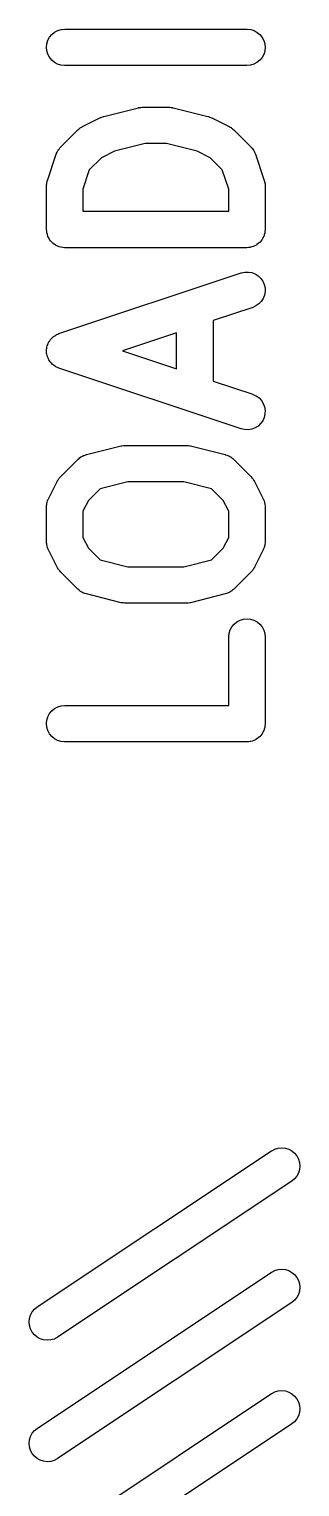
# Model space of a CAD drawing. Extents: x -13 to 127, y -89 to 15.
# Drawn here: x -12.58 to -10.35, y -49.83 to -37.82 of the extents above; entities that cross this region are included whole.
import ezdxf

# ---------------------------------------------------------------- set-up
doc = ezdxf.new("R2010")
doc.units = 0
doc.layers.add('BLACK', color=7, linetype='CONTINUOUS')

msp = doc.modelspace()

# ---------------------------------------------------------------- linework, layer by layer
at = {"layer": 'BLACK', "linetype": 'CONTINUOUS'}
for p, q in [((-12.3146, -37.8231), (-12.2854, -37.8203)), ((-12.2854, -37.8203), (-10.7854, -37.8203)), ((-10.7854, -37.8203), (-10.7833, -37.8203)), ((-10.7833, -37.8203), (-10.7542, -37.8236)), ((-12.4354, -37.9692), (-12.4324, -37.9401)), ((-12.4324, -37.9401), (-12.4237, -37.9122)), ((-12.4237, -37.9122), (-12.4098, -37.8864)), ((-12.4098, -37.8864), (-12.3911, -37.8638)), ((-12.3911, -37.8638), (-12.3684, -37.8453)), ((-12.3684, -37.8453), (-12.3426, -37.8316)), ((-12.3426, -37.8316), (-12.3146, -37.8231)), ((-10.7542, -37.8236), (-10.7263, -37.8324)), ((-10.7263, -37.8324), (-10.7007, -37.8465)), ((-10.7007, -37.8465), (-10.6783, -37.8653)), ((-10.6783, -37.8653), (-10.6599, -37.8882)), ((-10.6599, -37.8882), (-10.6463, -37.9141)), ((-10.6463, -37.9141), (-10.6381, -37.9422)), ((-10.6381, -37.9422), (-10.6354, -37.9713)), ((-12.4328, -37.9984), (-12.4354, -37.9692)), ((-12.4245, -38.0265), (-12.4328, -37.9984)), ((-12.4109, -38.0524), (-12.4245, -38.0265)), ((-12.3926, -38.0752), (-12.4109, -38.0524)), ((-10.6611, -38.0542), (-10.6797, -38.0767)), ((-10.6471, -38.0284), (-10.6611, -38.0542)), ((-10.6385, -38.0004), (-10.6471, -38.0284)), ((-10.6354, -37.9713), (-10.6385, -38.0004)), ((-12.3702, -38.0941), (-12.3926, -38.0752)), ((-12.3445, -38.1082), (-12.3702, -38.0941)), ((-12.3166, -38.117), (-12.3445, -38.1082)), ((-12.2875, -38.1203), (-12.3166, -38.117)), ((-12.2854, -38.1203), (-12.2875, -38.1203)), ((-10.7854, -38.1203), (-12.2854, -38.1203)), ((-10.7563, -38.1174), (-10.7854, -38.1203)), ((-10.7283, -38.109), (-10.7563, -38.1174)), ((-10.7024, -38.0952), (-10.7283, -38.109)), ((-10.6797, -38.0767), (-10.7024, -38.0952)), ((-11.9791, -38.5442), (-11.966, -38.5394)), ((-11.966, -38.5394), (-11.9653, -38.5393)), ((-11.9653, -38.5393), (-11.9647, -38.539)), ((-11.9647, -38.539), (-11.679, -38.4676)), ((-11.679, -38.4676), (-11.6769, -38.4671)), ((-11.6769, -38.4671), (-11.6743, -38.4668)), ((-11.6743, -38.4668), (-11.6717, -38.466)), ((-11.6717, -38.466), (-11.6598, -38.4648)), ((-11.6598, -38.4648), (-11.6479, -38.4632)), ((-11.6479, -38.4632), (-11.6452, -38.4634)), ((-11.6452, -38.4634), (-11.6426, -38.4631)), ((-11.6426, -38.4631), (-11.4283, -38.4631)), ((-11.4283, -38.4631), (-11.4262, -38.4632)), ((-11.4262, -38.4632), (-11.4235, -38.4635)), ((-11.4235, -38.4635), (-11.4209, -38.4633)), ((-11.4209, -38.4633), (-11.409, -38.4651)), ((-11.409, -38.4651), (-11.3971, -38.4664)), ((-11.3971, -38.4664), (-11.3945, -38.4672)), ((-11.3945, -38.4672), (-11.3919, -38.4676)), ((-11.3919, -38.4676), (-11.1062, -38.539)), ((-11.1062, -38.539), (-11.1042, -38.5396)), ((-11.1042, -38.5396), (-11.1035, -38.5398)), ((-11.1035, -38.5398), (-11.1028, -38.5399)), ((-11.1028, -38.5399), (-11.0898, -38.5449)), ((-12.3201, -38.7928), (-12.1772, -38.6499)), ((-12.1772, -38.6499), (-12.1757, -38.6485)), ((-12.1757, -38.6485), (-12.1691, -38.6432)), ((-12.1691, -38.6432), (-12.163, -38.6374)), ((-12.163, -38.6374), (-12.1577, -38.6341)), ((-12.1577, -38.6341), (-12.1528, -38.6302)), ((-12.1528, -38.6302), (-12.1454, -38.6263)), ((-12.1454, -38.6263), (-12.1382, -38.6218)), ((-12.1382, -38.6218), (-11.9954, -38.5504)), ((-11.9954, -38.5504), (-11.9935, -38.5495)), ((-11.9935, -38.5495), (-11.9928, -38.5492)), ((-11.9928, -38.5492), (-11.9922, -38.5489)), ((-11.9922, -38.5489), (-11.9791, -38.5442)), ((-11.0898, -38.5449), (-11.0767, -38.5498)), ((-11.0767, -38.5498), (-11.0761, -38.5502)), ((-11.0761, -38.5502), (-11.0755, -38.5504)), ((-11.0755, -38.5504), (-10.9326, -38.6218)), ((-10.9326, -38.6218), (-10.9308, -38.6228)), ((-10.9308, -38.6228), (-10.9237, -38.6274)), ((-10.9237, -38.6274), (-10.9163, -38.6314)), ((-10.9163, -38.6314), (-10.9114, -38.6353)), ((-10.9114, -38.6353), (-10.9062, -38.6387)), ((-10.9062, -38.6387), (-10.9002, -38.6446)), ((-10.9002, -38.6446), (-10.8936, -38.6499)), ((-10.8936, -38.6499), (-10.7508, -38.7928)), ((-11.6241, -38.7631), (-11.8759, -38.8261)), ((-11.4467, -38.7631), (-11.6241, -38.7631)), ((-11.1949, -38.8261), (-11.4467, -38.7631)), ((-12.4277, -39.0657), (-12.3563, -38.8514)), ((-12.3563, -38.8514), (-12.3556, -38.8494)), ((-12.3556, -38.8494), (-12.3538, -38.8454)), ((-12.3538, -38.8454), (-12.3525, -38.8412)), ((-12.3525, -38.8412), (-12.3476, -38.8322)), ((-12.3476, -38.8322), (-12.3433, -38.8229)), ((-12.3433, -38.8229), (-12.3407, -38.8193)), ((-12.3407, -38.8193), (-12.3386, -38.8154)), ((-12.3386, -38.8154), (-12.3321, -38.8075)), ((-12.3321, -38.8075), (-12.3261, -38.7992)), ((-12.3261, -38.7992), (-12.3229, -38.7962)), ((-12.3229, -38.7962), (-12.3201, -38.7928)), ((-11.9823, -38.8793), (-12.0829, -38.9799)), ((-11.8759, -38.8261), (-11.9823, -38.8793)), ((-11.0886, -38.8793), (-11.1949, -38.8261)), ((-10.988, -38.9799), (-11.0886, -38.8793)), ((-10.7508, -38.7928), (-10.7493, -38.7943)), ((-10.7493, -38.7943), (-10.7466, -38.7977)), ((-10.7466, -38.7977), (-10.7434, -38.8008)), ((-10.7434, -38.8008), (-10.7374, -38.8092)), ((-10.7374, -38.8092), (-10.7311, -38.8172)), ((-10.7311, -38.8172), (-10.729, -38.8211)), ((-10.729, -38.8211), (-10.7265, -38.8247)), ((-10.7265, -38.8247), (-10.7223, -38.834)), ((-10.7223, -38.834), (-10.7176, -38.8432)), ((-10.7176, -38.8432), (-10.7164, -38.8474)), ((-10.7164, -38.8474), (-10.7146, -38.8514)), ((-10.7146, -38.8514), (-10.6431, -39.0657)), ((-12.0829, -38.9799), (-12.1354, -39.1375)), ((-10.9354, -39.1375), (-10.988, -38.9799)), ((-12.4354, -39.111), (-12.4345, -39.1027)), ((-12.4354, -39.1131), (-12.4354, -39.111)), ((-12.4354, -39.4703), (-12.4354, -39.1131)), ((-12.4345, -39.1027), (-12.4342, -39.0943)), ((-12.4342, -39.0943), (-12.4328, -39.0882)), ((-12.4328, -39.0882), (-12.4322, -39.082)), ((-12.4322, -39.082), (-12.4296, -39.0739)), ((-12.4296, -39.0739), (-12.4277, -39.0657)), ((-12.1354, -39.1375), (-12.1354, -39.3203)), ((-10.9354, -39.3203), (-10.9354, -39.1375)), ((-10.6431, -39.0657), (-10.6425, -39.0677)), ((-10.6425, -39.0677), (-10.6407, -39.0759)), ((-10.6407, -39.0759), (-10.6383, -39.084)), ((-10.6383, -39.084), (-10.6377, -39.0902)), ((-10.6377, -39.0902), (-10.6364, -39.0963)), ((-10.6364, -39.0963), (-10.6362, -39.1048)), ((-10.6362, -39.1048), (-10.6354, -39.1131)), ((-10.6354, -39.1131), (-10.6354, -39.4703)), ((-12.1354, -39.3203), (-10.9354, -39.3203)), ((-12.434, -39.4843), (-12.4354, -39.4703)), ((-12.4328, -39.4984), (-12.434, -39.4843)), ((-12.4326, -39.4989), (-12.4328, -39.4984)), ((-12.4326, -39.4994), (-12.4326, -39.4989)), ((-12.4285, -39.5129), (-12.4326, -39.4994)), ((-10.6387, -39.5015), (-10.643, -39.5149)), ((-10.6386, -39.5009), (-10.6387, -39.5015)), ((-10.6385, -39.5004), (-10.6386, -39.5009)), ((-10.637, -39.4864), (-10.6385, -39.5004)), ((-10.6354, -39.4724), (-10.637, -39.4864)), ((-10.6354, -39.4703), (-10.6354, -39.4713)), ((-10.6354, -39.4713), (-10.6354, -39.4713)), ((-10.6354, -39.4713), (-10.6354, -39.4714)), ((-10.6354, -39.4714), (-10.6354, -39.4724)), ((-12.4245, -39.5265), (-12.4285, -39.5129)), ((-12.4243, -39.5269), (-12.4245, -39.5265)), ((-12.4241, -39.5274), (-12.4243, -39.5269)), ((-12.4175, -39.5399), (-12.4241, -39.5274)), ((-12.4109, -39.5524), (-12.4175, -39.5399)), ((-12.4106, -39.5528), (-12.4109, -39.5524)), ((-12.4104, -39.5533), (-12.4106, -39.5528)), ((-12.4015, -39.5642), (-12.4104, -39.5533)), ((-12.3926, -39.5752), (-12.4015, -39.5642)), ((-12.3922, -39.5756), (-12.3926, -39.5752)), ((-12.3919, -39.576), (-12.3922, -39.5756)), ((-12.381, -39.585), (-12.3919, -39.576)), ((-12.3702, -39.5941), (-12.381, -39.585)), ((-12.3697, -39.5943), (-12.3702, -39.5941)), ((-12.3693, -39.5946), (-12.3697, -39.5943)), ((-12.3569, -39.6014), (-12.3693, -39.5946)), ((-12.3445, -39.6082), (-12.3569, -39.6014)), ((-12.344, -39.6083), (-12.3445, -39.6082)), ((-12.3436, -39.6086), (-12.344, -39.6083)), ((-12.3301, -39.6127), (-12.3436, -39.6086)), ((-12.3166, -39.617), (-12.3301, -39.6127)), ((-12.3161, -39.6171), (-12.3166, -39.617)), ((-12.3156, -39.6172), (-12.3161, -39.6171)), ((-12.3016, -39.6187), (-12.3156, -39.6172)), ((-12.2875, -39.6203), (-12.3016, -39.6187)), ((-12.2865, -39.6203), (-12.2875, -39.6203)), ((-12.2864, -39.6203), (-12.2865, -39.6203)), ((-12.2865, -39.6203), (-12.2865, -39.6203)), ((-12.2854, -39.6203), (-12.2864, -39.6203)), ((-10.7854, -39.6203), (-12.2854, -39.6203)), ((-10.7714, -39.6189), (-10.7854, -39.6203)), ((-10.7573, -39.6176), (-10.7714, -39.6189)), ((-10.7568, -39.6175), (-10.7573, -39.6176)), ((-10.7563, -39.6174), (-10.7568, -39.6175)), ((-10.7428, -39.6134), (-10.7563, -39.6174)), ((-10.7292, -39.6094), (-10.7428, -39.6134)), ((-10.7288, -39.6091), (-10.7292, -39.6094)), ((-10.7283, -39.609), (-10.7288, -39.6091)), ((-10.7158, -39.6023), (-10.7283, -39.609)), ((-10.7033, -39.5958), (-10.7158, -39.6023)), ((-10.7029, -39.5955), (-10.7033, -39.5958)), ((-10.7024, -39.5952), (-10.7029, -39.5955)), ((-10.6915, -39.5863), (-10.7024, -39.5952)), ((-10.6805, -39.5775), (-10.6915, -39.5863)), ((-10.6801, -39.5771), (-10.6805, -39.5775)), ((-10.6797, -39.5767), (-10.6801, -39.5771)), ((-10.6707, -39.5658), (-10.6797, -39.5767)), ((-10.6617, -39.555), (-10.6707, -39.5658)), ((-10.6614, -39.5546), (-10.6617, -39.555)), ((-10.6611, -39.5542), (-10.6614, -39.5546)), ((-10.6543, -39.5417), (-10.6611, -39.5542)), ((-10.6476, -39.5294), (-10.6543, -39.5417)), ((-10.6474, -39.5289), (-10.6476, -39.5294)), ((-10.6471, -39.5284), (-10.6474, -39.5289)), ((-10.643, -39.5149), (-10.6471, -39.5284)), ((-12.3329, -40.328), (-10.8329, -39.828)), ((-10.8329, -39.828), (-10.8309, -39.8273)), ((-10.8309, -39.8273), (-10.8022, -39.8212)), ((-10.8022, -39.8212), (-10.773, -39.8208)), ((-10.773, -39.8208), (-10.7442, -39.8261)), ((-10.7442, -39.8261), (-10.7169, -39.8368)), ((-10.7169, -39.8368), (-10.6923, -39.8527)), ((-10.6923, -39.8527), (-10.6713, -39.873)), ((-10.6713, -39.873), (-10.6545, -39.897)), ((-10.6545, -39.897), (-10.6428, -39.9238)), ((-10.6428, -39.9238), (-10.6365, -39.9524)), ((-10.6359, -39.9817), (-10.6409, -40.0105)), ((-10.6365, -39.9524), (-10.6359, -39.9817)), ((-10.7113, -40.1007), (-10.738, -40.1126)), ((-10.6873, -40.0838), (-10.7113, -40.1007)), ((-10.6672, -40.0626), (-10.6873, -40.0838)), ((-10.6515, -40.0378), (-10.6672, -40.0626)), ((-10.6409, -40.0105), (-10.6515, -40.0378)), ((-10.738, -40.1126), (-11.064, -40.2213)), ((-11.064, -40.2213), (-11.064, -40.7193)), ((-12.3681, -40.3459), (-12.3596, -40.3399)), ((-12.3596, -40.3399), (-12.3557, -40.3382)), ((-12.3557, -40.3382), (-12.352, -40.3359)), ((-12.352, -40.3359), (-12.3423, -40.3322)), ((-12.3423, -40.3322), (-12.3329, -40.328)), ((-11.364, -40.3213), (-11.8111, -40.4703)), ((-11.364, -40.6193), (-11.364, -40.3213)), ((-12.435, -40.4589), (-12.4343, -40.4546)), ((-12.4348, -40.4692), (-12.435, -40.4589)), ((-12.4343, -40.4546), (-12.4341, -40.4504)), ((-12.4341, -40.4504), (-12.4317, -40.4403)), ((-12.4317, -40.4403), (-12.4299, -40.43)), ((-12.4299, -40.43), (-12.4284, -40.426)), ((-12.4284, -40.426), (-12.4274, -40.4219)), ((-12.4274, -40.4219), (-12.4231, -40.4124)), ((-12.4231, -40.4124), (-12.4194, -40.4027)), ((-12.4194, -40.4027), (-12.4171, -40.3991)), ((-12.4171, -40.3991), (-12.4153, -40.3952)), ((-12.4153, -40.3952), (-12.4092, -40.3868)), ((-12.4092, -40.3868), (-12.4037, -40.378)), ((-12.4037, -40.378), (-12.4007, -40.3749)), ((-12.4007, -40.3749), (-12.3982, -40.3714)), ((-12.3982, -40.3714), (-12.3907, -40.3643)), ((-12.3907, -40.3643), (-12.3835, -40.3568)), ((-12.3835, -40.3568), (-12.38, -40.3543)), ((-12.38, -40.3543), (-12.3769, -40.3514)), ((-12.3769, -40.3514), (-12.3681, -40.3459)), ((-12.4351, -40.4796), (-12.4348, -40.4692)), ((-12.4345, -40.4838), (-12.4351, -40.4796)), ((-12.4344, -40.4881), (-12.4345, -40.4838)), ((-12.4321, -40.4983), (-12.4344, -40.4881)), ((-12.4305, -40.5085), (-12.4321, -40.4983)), ((-12.429, -40.5125), (-12.4305, -40.5085)), ((-12.4281, -40.5167), (-12.429, -40.5125)), ((-12.4239, -40.5262), (-12.4281, -40.5167)), ((-12.4203, -40.536), (-12.4239, -40.5262)), ((-12.418, -40.5396), (-12.4203, -40.536)), ((-12.4163, -40.5435), (-12.418, -40.5396)), ((-12.4104, -40.5521), (-12.4163, -40.5435)), ((-12.405, -40.5609), (-12.4104, -40.5521)), ((-12.4021, -40.564), (-12.405, -40.5609)), ((-12.3996, -40.5676), (-12.4021, -40.564)), ((-12.3921, -40.5748), (-12.3996, -40.5676)), ((-12.3851, -40.5824), (-12.3921, -40.5748)), ((-12.3816, -40.5849), (-12.3851, -40.5824)), ((-11.8111, -40.4703), (-11.364, -40.6193)), ((-12.3785, -40.5879), (-12.3816, -40.5849)), ((-12.3698, -40.5935), (-12.3785, -40.5879)), ((-12.3614, -40.5996), (-12.3698, -40.5935)), ((-12.3575, -40.6014), (-12.3614, -40.5996)), ((-12.3539, -40.6037), (-12.3575, -40.6014)), ((-12.3443, -40.6076), (-12.3539, -40.6037)), ((-12.3348, -40.6119), (-12.3443, -40.6076)), ((-12.3329, -40.6126), (-12.3348, -40.6119)), ((-10.8329, -41.1126), (-12.3329, -40.6126)), ((-11.064, -40.7193), (-10.738, -40.828)), ((-10.738, -40.828), (-10.736, -40.8287)), ((-10.736, -40.8287), (-10.7094, -40.841)), ((-10.7094, -40.841), (-10.6858, -40.8582)), ((-10.6858, -40.8582), (-10.6659, -40.8797)), ((-10.6659, -40.8797), (-10.6506, -40.9046)), ((-10.6506, -40.9046), (-10.6404, -40.9321)), ((-10.6404, -40.9321), (-10.6357, -40.961)), ((-10.6556, -41.0454), (-10.6726, -41.0692)), ((-10.6435, -41.0187), (-10.6556, -41.0454)), ((-10.6368, -40.9902), (-10.6435, -41.0187)), ((-10.6357, -40.961), (-10.6368, -40.9902)), ((-10.8043, -41.1191), (-10.8329, -41.1126)), ((-10.7751, -41.1199), (-10.8043, -41.1191)), ((-10.7462, -41.1151), (-10.7751, -41.1199)), ((-10.7188, -41.1047), (-10.7462, -41.1151)), ((-10.694, -41.0892), (-10.7188, -41.1047)), ((-10.6726, -41.0692), (-10.694, -41.0892)), ((-12.1075, -41.3248), (-11.8218, -41.2533)), ((-11.8218, -41.2533), (-11.8198, -41.2528)), ((-11.8198, -41.2528), (-11.8171, -41.2525)), ((-11.8171, -41.2525), (-11.8146, -41.2517)), ((-11.8146, -41.2517), (-11.8026, -41.2505)), ((-11.8026, -41.2505), (-11.7908, -41.249)), ((-11.7908, -41.249), (-11.7881, -41.2491)), ((-11.7881, -41.2491), (-11.7854, -41.2489)), ((-11.7854, -41.2489), (-11.2854, -41.2489)), ((-11.2854, -41.2489), (-11.2833, -41.2489)), ((-11.2833, -41.2489), (-11.2807, -41.2492)), ((-11.2807, -41.2492), (-11.278, -41.249)), ((-11.278, -41.249), (-11.2662, -41.2508)), ((-11.2662, -41.2508), (-11.2542, -41.2521)), ((-11.2542, -41.2521), (-11.2517, -41.2529)), ((-11.2517, -41.2529), (-11.249, -41.2533)), ((-11.249, -41.2533), (-10.9633, -41.3248)), ((-12.3201, -41.5071), (-12.1772, -41.3642)), ((-12.1772, -41.3642), (-12.1757, -41.3627)), ((-12.1757, -41.3627), (-12.1678, -41.3564)), ((-12.1678, -41.3564), (-12.1602, -41.3496)), ((-12.1602, -41.3496), (-12.1564, -41.3473)), ((-12.1564, -41.3473), (-12.1528, -41.3445)), ((-12.1528, -41.3445), (-12.1438, -41.3398)), ((-12.1438, -41.3398), (-12.1351, -41.3346)), ((-12.1351, -41.3346), (-12.1308, -41.3331)), ((-12.1308, -41.3331), (-12.1268, -41.331)), ((-12.1268, -41.331), (-12.1171, -41.3282)), ((-12.1171, -41.3282), (-12.1075, -41.3248)), ((-10.9633, -41.3248), (-10.9613, -41.3253)), ((-10.9613, -41.3253), (-10.9518, -41.3288)), ((-10.9518, -41.3288), (-10.9421, -41.3318)), ((-10.9421, -41.3318), (-10.9381, -41.3339)), ((-10.9381, -41.3339), (-10.9339, -41.3355)), ((-10.9339, -41.3355), (-10.9252, -41.3408)), ((-10.9252, -41.3408), (-10.9163, -41.3456)), ((-10.9163, -41.3456), (-10.9128, -41.3485)), ((-10.9128, -41.3485), (-10.9089, -41.3509)), ((-10.9089, -41.3509), (-10.9015, -41.3578)), ((-10.9015, -41.3578), (-10.8936, -41.3642)), ((-10.8936, -41.3642), (-10.7508, -41.5071)), ((-12.3482, -41.5461), (-12.3472, -41.5442)), ((-12.3472, -41.5442), (-12.3426, -41.5371)), ((-12.3426, -41.5371), (-12.3386, -41.5297)), ((-12.3386, -41.5297), (-12.3347, -41.5249)), ((-12.3347, -41.5249), (-12.3313, -41.5196)), ((-12.3313, -41.5196), (-12.3254, -41.5136)), ((-12.3254, -41.5136), (-12.3201, -41.5071)), ((-10.7508, -41.5071), (-10.7493, -41.5086)), ((-10.7493, -41.5086), (-10.7441, -41.5152)), ((-10.7441, -41.5152), (-10.7383, -41.5213)), ((-10.7383, -41.5213), (-10.735, -41.5266)), ((-10.735, -41.5266), (-10.7311, -41.5314)), ((-10.7311, -41.5314), (-10.7272, -41.5389)), ((-10.7272, -41.5389), (-10.7227, -41.5461)), ((-12.4196, -41.6889), (-12.3482, -41.5461)), ((-11.9945, -41.6057), (-12.0907, -41.702)), ((-11.767, -41.5489), (-11.9945, -41.6057)), ((-11.3039, -41.5489), (-11.767, -41.5489)), ((-11.0764, -41.6057), (-11.3039, -41.5489)), ((-10.9801, -41.702), (-11.0764, -41.6057)), ((-10.7227, -41.5461), (-10.6513, -41.6889)), ((-12.4354, -41.7539), (-12.4349, -41.7495)), ((-12.4354, -41.756), (-12.4354, -41.7539)), ((-12.4354, -42.0417), (-12.4354, -41.756)), ((-12.435, -41.7451), (-12.4333, -41.735)), ((-12.4349, -41.7495), (-12.435, -41.7451)), ((-12.4333, -41.735), (-12.4322, -41.7248)), ((-12.4322, -41.7248), (-12.4308, -41.7206)), ((-12.4308, -41.7206), (-12.4301, -41.7163)), ((-12.4301, -41.7163), (-12.4264, -41.7067)), ((-12.4264, -41.7067), (-12.4233, -41.6969)), ((-12.4233, -41.6969), (-12.4212, -41.693)), ((-12.4212, -41.693), (-12.4196, -41.6889)), ((-12.0907, -41.702), (-12.1354, -41.7914)), ((-10.9354, -41.7914), (-10.9801, -41.702)), ((-10.6513, -41.6889), (-10.6503, -41.6908)), ((-10.6503, -41.6908), (-10.6488, -41.6949)), ((-10.6488, -41.6949), (-10.6467, -41.6988)), ((-10.6467, -41.6988), (-10.6438, -41.7087)), ((-10.6438, -41.7087), (-10.6402, -41.7183)), ((-10.6402, -41.7183), (-10.6396, -41.7226)), ((-10.6396, -41.7226), (-10.6383, -41.7269)), ((-10.6383, -41.7269), (-10.6373, -41.7371)), ((-10.6373, -41.7371), (-10.6357, -41.7472)), ((-10.6357, -41.7472), (-10.6359, -41.7516)), ((-10.6359, -41.7516), (-10.6354, -41.756)), ((-10.6354, -41.756), (-10.6354, -42.0417)), ((-12.1354, -41.7914), (-12.1354, -42.0063)), ((-10.9354, -42.0063), (-10.9354, -41.7914)), ((-12.1354, -42.0063), (-12.0907, -42.0957)), ((-10.9801, -42.0957), (-10.9354, -42.0063)), ((-12.435, -42.0461), (-12.4354, -42.0417)), ((-12.4352, -42.0505), (-12.435, -42.0461)), ((-12.4336, -42.0606), (-12.4352, -42.0505)), ((-12.4326, -42.0708), (-12.4336, -42.0606)), ((-12.4313, -42.0751), (-12.4326, -42.0708)), ((-12.4306, -42.0794), (-12.4313, -42.0751)), ((-12.4271, -42.0891), (-12.4306, -42.0794)), ((-12.4241, -42.0989), (-12.4271, -42.0891)), ((-12.422, -42.1028), (-12.4241, -42.0989)), ((-12.4205, -42.1069), (-12.422, -42.1028)), ((-12.4196, -42.1088), (-12.4205, -42.1069)), ((-12.3482, -42.2517), (-12.4196, -42.1088)), ((-12.0907, -42.0957), (-11.9945, -42.192)), ((-11.0764, -42.192), (-10.9801, -42.0957)), ((-10.6513, -42.1088), (-10.7227, -42.2517)), ((-10.6497, -42.1047), (-10.6513, -42.1088)), ((-10.6476, -42.1008), (-10.6497, -42.1047)), ((-10.6445, -42.091), (-10.6476, -42.1008)), ((-10.6408, -42.0815), (-10.6445, -42.091)), ((-10.64, -42.0771), (-10.6408, -42.0815)), ((-10.6387, -42.0729), (-10.64, -42.0771)), ((-10.6376, -42.0627), (-10.6387, -42.0729)), ((-10.6358, -42.0526), (-10.6376, -42.0627)), ((-10.6354, -42.0438), (-10.6359, -42.0482)), ((-10.6359, -42.0482), (-10.6358, -42.0526)), ((-10.6354, -42.0417), (-10.6354, -42.0438)), ((-12.3437, -42.2588), (-12.3482, -42.2517)), ((-12.3398, -42.2663), (-12.3437, -42.2588)), ((-11.9945, -42.192), (-11.767, -42.2489)), ((-11.767, -42.2489), (-11.3039, -42.2489)), ((-11.3039, -42.2489), (-11.0764, -42.192)), ((-10.7282, -42.2606), (-10.7322, -42.268)), ((-10.7236, -42.2535), (-10.7282, -42.2606)), ((-10.7227, -42.2517), (-10.7236, -42.2535)), ((-12.3359, -42.2711), (-12.3398, -42.2663)), ((-12.3326, -42.2764), (-12.3359, -42.2711)), ((-12.3268, -42.2826), (-12.3326, -42.2764)), ((-12.3215, -42.2891), (-12.3268, -42.2826)), ((-12.3201, -42.2906), (-12.3215, -42.2891)), ((-12.1772, -42.4335), (-12.3201, -42.2906)), ((-10.7508, -42.2906), (-10.8936, -42.4335)), ((-10.7454, -42.2841), (-10.7508, -42.2906)), ((-10.7396, -42.2781), (-10.7454, -42.2841)), ((-10.7362, -42.2728), (-10.7396, -42.2781)), ((-10.7322, -42.268), (-10.7362, -42.2728)), ((-12.1694, -42.4399), (-12.1772, -42.4335)), ((-12.1619, -42.4468), (-12.1694, -42.4399)), ((-12.1581, -42.4492), (-12.1619, -42.4468)), ((-12.1546, -42.4521), (-12.1581, -42.4492)), ((-12.1456, -42.4569), (-12.1546, -42.4521)), ((-12.137, -42.4622), (-12.1456, -42.4569)), ((-12.1328, -42.4638), (-12.137, -42.4622)), ((-12.1288, -42.4659), (-12.1328, -42.4638)), ((-12.1191, -42.4689), (-12.1288, -42.4659)), ((-12.1095, -42.4724), (-12.1191, -42.4689)), ((-12.1075, -42.4729), (-12.1095, -42.4724)), ((-11.8218, -42.5444), (-12.1075, -42.4729)), ((-10.9633, -42.4729), (-11.249, -42.5444)), ((-10.9538, -42.4695), (-10.9633, -42.4729)), ((-10.944, -42.4667), (-10.9538, -42.4695)), ((-10.94, -42.4646), (-10.944, -42.4667)), ((-10.9358, -42.4631), (-10.94, -42.4646)), ((-10.927, -42.4579), (-10.9358, -42.4631)), ((-10.918, -42.4532), (-10.927, -42.4579)), ((-10.9145, -42.4504), (-10.918, -42.4532)), ((-10.9106, -42.4481), (-10.9145, -42.4504)), ((-10.9031, -42.4413), (-10.9106, -42.4481)), ((-10.8951, -42.435), (-10.9031, -42.4413)), ((-10.8936, -42.4335), (-10.8951, -42.435)), ((-11.8192, -42.5448), (-11.8218, -42.5444)), ((-11.8166, -42.5456), (-11.8192, -42.5448)), ((-11.8047, -42.5469), (-11.8166, -42.5456)), ((-11.7929, -42.5487), (-11.8047, -42.5469)), ((-11.7902, -42.5485), (-11.7929, -42.5487)), ((-11.7875, -42.5488), (-11.7902, -42.5485)), ((-11.7854, -42.5489), (-11.7875, -42.5488)), ((-11.2854, -42.5489), (-11.7854, -42.5489)), ((-11.2828, -42.5486), (-11.2854, -42.5489)), ((-11.2801, -42.5488), (-11.2828, -42.5486)), ((-11.2682, -42.5472), (-11.2801, -42.5488)), ((-11.2563, -42.546), (-11.2682, -42.5472)), ((-11.2537, -42.5452), (-11.2563, -42.546)), ((-11.2511, -42.5449), (-11.2537, -42.5452)), ((-11.249, -42.5444), (-11.2511, -42.5449)), ((-10.9233, -42.7683), (-10.9092, -42.7427)), ((-10.9092, -42.7427), (-10.8904, -42.7203)), ((-10.8904, -42.7203), (-10.8676, -42.7019)), ((-10.8676, -42.7019), (-10.8416, -42.6883)), ((-10.8416, -42.6883), (-10.8135, -42.6801)), ((-10.8135, -42.6801), (-10.7844, -42.6774)), ((-10.7844, -42.6774), (-10.7553, -42.6805)), ((-10.7553, -42.6805), (-10.7273, -42.6891)), ((-10.7273, -42.6891), (-10.7015, -42.7031)), ((-10.7015, -42.7031), (-10.679, -42.7217)), ((-10.679, -42.7217), (-10.6605, -42.7444)), ((-10.6605, -42.7444), (-10.6467, -42.7703)), ((-10.9354, -42.8253), (-10.9322, -42.7962)), ((-10.9354, -42.8274), (-10.9354, -42.8253)), ((-10.9354, -43.3917), (-10.9354, -42.8274)), ((-10.9322, -42.7962), (-10.9233, -42.7683)), ((-10.6467, -42.7703), (-10.6383, -42.7983)), ((-10.6383, -42.7983), (-10.6354, -42.8274)), ((-10.6354, -42.8274), (-10.6354, -43.5417)), ((-12.4237, -43.4836), (-12.4098, -43.4578)), ((-12.4098, -43.4578), (-12.3911, -43.4353)), ((-12.3911, -43.4353), (-12.3684, -43.4168)), ((-12.3684, -43.4168), (-12.3426, -43.403)), ((-12.3426, -43.403), (-12.3146, -43.3946)), ((-12.3146, -43.3946), (-12.2854, -43.3917)), ((-12.2854, -43.3917), (-10.9354, -43.3917)), ((-12.4354, -43.5407), (-12.4324, -43.5116)), ((-12.4328, -43.5698), (-12.4354, -43.5407)), ((-12.4245, -43.5979), (-12.4328, -43.5698)), ((-12.4324, -43.5116), (-12.4237, -43.4836)), ((-10.6387, -43.5729), (-10.643, -43.5864)), ((-10.6386, -43.5724), (-10.6387, -43.5729)), ((-10.6385, -43.5719), (-10.6386, -43.5724)), ((-10.637, -43.5578), (-10.6385, -43.5719)), ((-10.6354, -43.5438), (-10.637, -43.5578)), ((-10.6354, -43.5417), (-10.6354, -43.5427)), ((-10.6354, -43.5427), (-10.6354, -43.5428)), ((-10.6354, -43.5428), (-10.6354, -43.5428)), ((-10.6354, -43.5428), (-10.6354, -43.5438)), ((-12.4109, -43.6238), (-12.4245, -43.5979)), ((-12.3926, -43.6467), (-12.4109, -43.6238)), ((-12.3702, -43.6655), (-12.3926, -43.6467)), ((-12.3445, -43.6796), (-12.3702, -43.6655)), ((-12.3166, -43.6884), (-12.3445, -43.6796)), ((-12.2875, -43.6917), (-12.3166, -43.6884)), ((-12.2854, -43.6917), (-12.2875, -43.6917)), ((-10.7854, -43.6917), (-12.2854, -43.6917)), ((-10.7714, -43.6903), (-10.7854, -43.6917)), ((-10.7573, -43.6891), (-10.7714, -43.6903)), ((-10.7568, -43.6889), (-10.7573, -43.6891)), ((-10.7563, -43.6889), (-10.7568, -43.6889)), ((-10.7428, -43.6848), (-10.7563, -43.6889)), ((-10.7292, -43.6808), (-10.7428, -43.6848)), ((-10.7288, -43.6805), (-10.7292, -43.6808)), ((-10.7283, -43.6804), (-10.7288, -43.6805)), ((-10.7158, -43.6738), (-10.7283, -43.6804)), ((-10.7033, -43.6672), (-10.7158, -43.6738)), ((-10.7029, -43.6669), (-10.7033, -43.6672)), ((-10.7024, -43.6667), (-10.7029, -43.6669)), ((-10.6915, -43.6577), (-10.7024, -43.6667)), ((-10.6805, -43.6489), (-10.6915, -43.6577)), ((-10.6801, -43.6485), (-10.6805, -43.6489)), ((-10.6797, -43.6482), (-10.6801, -43.6485)), ((-10.6707, -43.6373), (-10.6797, -43.6482)), ((-10.6617, -43.6265), (-10.6707, -43.6373)), ((-10.6614, -43.626), (-10.6617, -43.6265)), ((-10.6611, -43.6256), (-10.6614, -43.626)), ((-10.6543, -43.6132), (-10.6611, -43.6256)), ((-10.6476, -43.6008), (-10.6543, -43.6132)), ((-10.6474, -43.6003), (-10.6476, -43.6008)), ((-10.6471, -43.5998), (-10.6474, -43.6003)), ((-10.643, -43.5864), (-10.6471, -43.5998)), ((-12.5115, -48.3455), (-10.5829, -47.0598)), ((-10.5829, -47.0598), (-10.5812, -47.0586)), ((-10.5812, -47.0586), (-10.5552, -47.0452)), ((-10.5552, -47.0452), (-10.527, -47.0371)), ((-10.527, -47.0371), (-10.4979, -47.0346)), ((-10.4979, -47.0346), (-10.4688, -47.0378)), ((-10.4688, -47.0378), (-10.4408, -47.0466)), ((-10.4408, -47.0466), (-10.4152, -47.0607)), ((-10.4152, -47.0607), (-10.3927, -47.0795)), ((-10.3927, -47.0795), (-10.3743, -47.1022)), ((-10.3743, -47.1022), (-10.3607, -47.1282)), ((-10.3607, -47.1282), (-10.3524, -47.1562)), ((-10.3497, -47.1854), (-10.3527, -47.2145)), ((-10.3524, -47.1562), (-10.3497, -47.1854)), ((-10.3939, -47.2908), (-10.4165, -47.3094)), ((-10.3752, -47.2683), (-10.3939, -47.2908)), ((-10.3613, -47.2425), (-10.3752, -47.2683)), ((-10.3527, -47.2145), (-10.3613, -47.2425)), ((-10.4165, -47.3094), (-12.3451, -48.5951)), ((-12.5115, -49.3455), (-10.5829, -48.0598)), ((-10.5829, -48.0598), (-10.5812, -48.0586)), ((-10.5812, -48.0586), (-10.5552, -48.0452)), ((-10.5552, -48.0452), (-10.527, -48.0371)), ((-10.527, -48.0371), (-10.4979, -48.0346)), ((-10.4979, -48.0346), (-10.4688, -48.0378)), ((-10.4688, -48.0378), (-10.4408, -48.0466)), ((-10.4408, -48.0466), (-10.4152, -48.0607)), ((-10.4152, -48.0607), (-10.3927, -48.0795)), ((-10.3927, -48.0795), (-10.3743, -48.1022)), ((-10.3743, -48.1022), (-10.3607, -48.1282)), ((-10.3607, -48.1282), (-10.3524, -48.1562)), ((-10.3752, -48.2683), (-10.3939, -48.2908)), ((-10.3613, -48.2425), (-10.3752, -48.2683)), ((-10.3527, -48.2145), (-10.3613, -48.2425)), ((-10.3497, -48.1854), (-10.3527, -48.2145)), ((-10.3524, -48.1562), (-10.3497, -48.1854)), ((-12.5667, -48.4124), (-12.5528, -48.3866)), ((-12.5528, -48.3866), (-12.5341, -48.364)), ((-12.5341, -48.364), (-12.5115, -48.3455)), ((-10.4165, -48.3094), (-12.3451, -49.5951)), ((-10.3939, -48.2908), (-10.4165, -48.3094)), ((-12.5783, -48.4695), (-12.5753, -48.4404)), ((-12.5756, -48.4986), (-12.5783, -48.4695)), ((-12.5673, -48.5267), (-12.5756, -48.4986)), ((-12.5753, -48.4404), (-12.5667, -48.4124)), ((-12.5537, -48.5526), (-12.5673, -48.5267)), ((-12.5353, -48.5754), (-12.5537, -48.5526)), ((-12.5128, -48.5942), (-12.5353, -48.5754)), ((-12.4872, -48.6082), (-12.5128, -48.5942)), ((-12.4592, -48.6171), (-12.4872, -48.6082)), ((-12.4301, -48.6203), (-12.4592, -48.6171)), ((-12.401, -48.6178), (-12.4301, -48.6203)), ((-12.3728, -48.6097), (-12.401, -48.6178)), ((-12.3468, -48.5962), (-12.3728, -48.6097)), ((-12.3451, -48.5951), (-12.3468, -48.5962)), ((-12.5115, -50.3455), (-10.5829, -49.0598)), ((-10.5829, -49.0598), (-10.5812, -49.0586)), ((-10.5812, -49.0586), (-10.5552, -49.0452)), ((-10.5552, -49.0452), (-10.527, -49.0371)), ((-10.527, -49.0371), (-10.4979, -49.0346)), ((-10.4979, -49.0346), (-10.4688, -49.0378)), ((-10.4688, -49.0378), (-10.4408, -49.0466)), ((-10.4408, -49.0466), (-10.4152, -49.0607)), ((-10.4152, -49.0607), (-10.3927, -49.0795)), ((-10.3927, -49.0795), (-10.3743, -49.1022)), ((-10.3743, -49.1022), (-10.3607, -49.1282)), ((-10.3527, -49.2145), (-10.3613, -49.2425)), ((-10.3607, -49.1282), (-10.3524, -49.1562)), ((-10.3497, -49.1854), (-10.3527, -49.2145)), ((-10.3524, -49.1562), (-10.3497, -49.1854)), ((-12.5341, -49.364), (-12.5115, -49.3455)), ((-10.4165, -49.3094), (-12.3451, -50.5951)), ((-10.3939, -49.2908), (-10.4165, -49.3094)), ((-10.3752, -49.2683), (-10.3939, -49.2908)), ((-10.3613, -49.2425), (-10.3752, -49.2683)), ((-12.5783, -49.4695), (-12.5753, -49.4404)), ((-12.5753, -49.4404), (-12.5667, -49.4124)), ((-12.5667, -49.4124), (-12.5528, -49.3866)), ((-12.5528, -49.3866), (-12.5341, -49.364)), ((-12.5756, -49.4986), (-12.5783, -49.4695)), ((-12.5673, -49.5267), (-12.5756, -49.4986)), ((-12.5537, -49.5526), (-12.5673, -49.5267)), ((-12.5353, -49.5754), (-12.5537, -49.5526)), ((-12.5128, -49.5942), (-12.5353, -49.5754)), ((-12.4872, -49.6082), (-12.5128, -49.5942)), ((-12.4592, -49.6171), (-12.4872, -49.6082)), ((-12.4301, -49.6203), (-12.4592, -49.6171)), ((-12.401, -49.6178), (-12.4301, -49.6203)), ((-12.3728, -49.6097), (-12.401, -49.6178)), ((-12.3468, -49.5962), (-12.3728, -49.6097)), ((-12.3451, -49.5951), (-12.3468, -49.5962))]:
    msp.add_line(p, q, dxfattribs=at)

doc.saveas('drawing.dxf')
